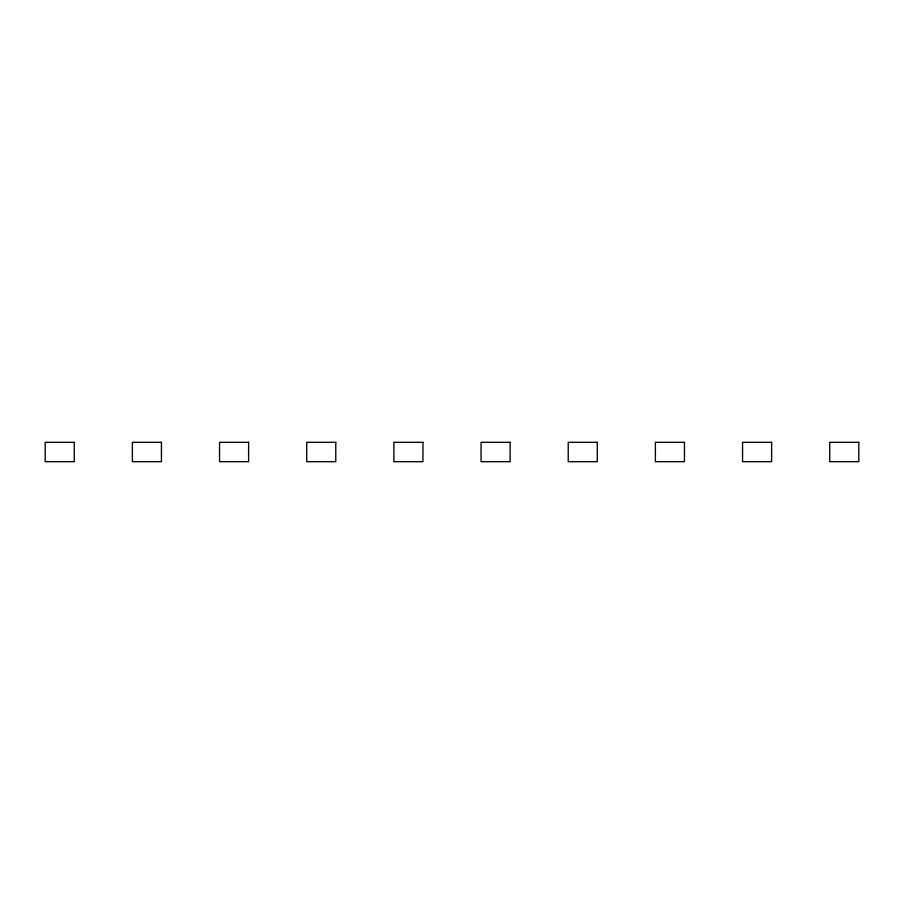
<?xml version="1.0" encoding="UTF-8"?>
<svg xmlns="http://www.w3.org/2000/svg" width="904" height="904" viewBox="0 0 904 904"><rect width="100%" height="100%" fill="white"/><g stroke="black" fill="none" stroke-linecap="round" stroke-linejoin="round"><path stroke-width="1.36" d="M74.252 442.316L45.2 442.316L45.2 461.684L74.252 461.684L74.252 442.316M161.432 442.316L132.368 442.316L132.368 461.684L161.432 461.684L161.432 442.316M248.6 442.316L219.548 442.316L219.548 461.684L248.6 461.684L248.6 442.316M335.768 442.316L306.716 442.316L306.716 461.684L335.768 461.684L335.768 442.316M422.948 442.316L393.884 442.316L393.884 461.684L422.948 461.684L422.948 442.316M510.116 442.316L481.052 442.316L481.052 461.684L510.116 461.684L510.116 442.316M597.284 442.316L568.232 442.316L568.232 461.684L597.284 461.684L597.284 442.316M684.452 442.316L655.4 442.316L655.4 461.684L684.452 461.684L684.452 442.316M771.632 442.316L742.568 442.316L742.568 461.684L771.632 461.684L771.632 442.316M858.8 442.316L829.748 442.316L829.748 461.684L858.8 461.684L858.8 442.316"/></g></svg>
